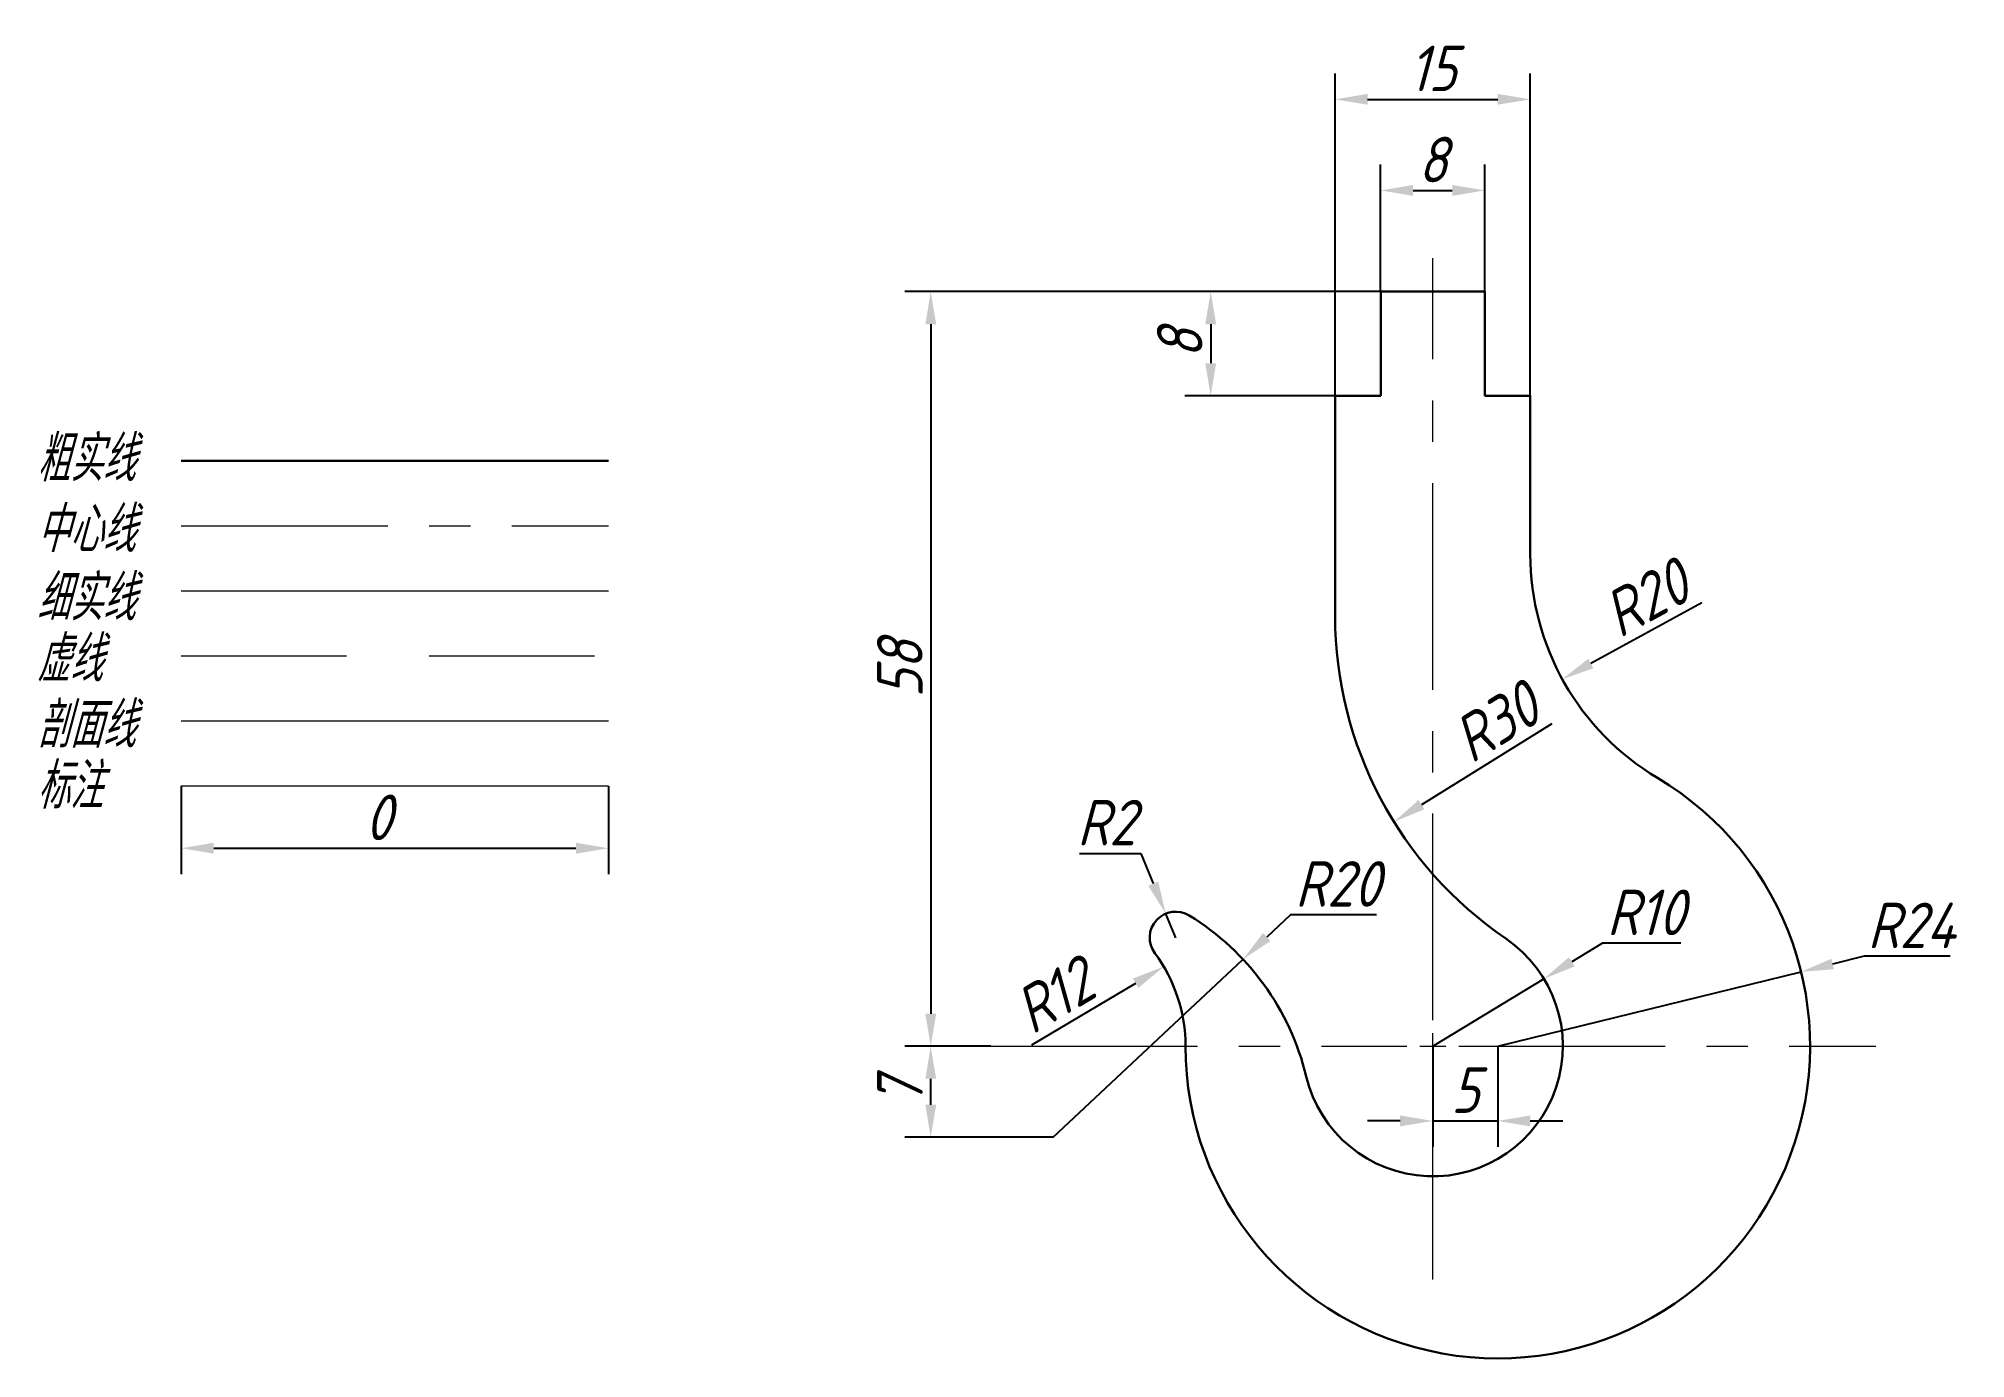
# Model space of a CAD drawing. Header units: millimetres. Extents: x 260 to 408, y 179 to 281.
import ezdxf

# ---------------------------------------------------------------- set-up
doc = ezdxf.new("R2010")
doc.units = ezdxf.units.MM
doc.linetypes.add('CENTER', pattern=[50.8, 31.75, -6.35, 6.35, -6.35])
doc.linetypes.add('DASHED', pattern=[19.05, 12.7, -6.35])
for name, color, linetype, lineweight in [('中心线', 1, 'CENTER', 15), ('中心线 @ 1', 1, 'CENTER', 15), ('剖面线', 8, 'Continuous', 15), ('剖面线 @ 1', 8, 'Continuous', 15), ('标注', 3, 'Continuous', 15), ('标注 @ 1', 3, 'Continuous', 15), ('粗实线', 2, 'Continuous', 30), ('粗实线 @ 1', 2, 'Continuous', 30), ('细实线', 4, 'Continuous', 15), ('细实线 @ 1', 4, 'Continuous', 15), ('虚线', 6, 'DASHED', 15), ('虚线 @ 1', 6, 'DASHED', 15)]:
    doc.layers.add(name, color=color, linetype=linetype, lineweight=lineweight)
doc.styles.add('GB3.5', font='gbeitc.shx', dxfattribs={"bigfont": 'gbcbig.shx'})
doc.dimstyles.new('正常标注', dxfattribs={"dimtxt": 3.5, "dimasz": 2.5, "dimexe": 2, "dimexo": 0, "dimtad": 1, "dimtoh": 1, "dimdec": 3, "dimdsep": 46, "dimtxsty": 'GB3.5', "dimcen": 2.5, "dimadec": 3, "dimazin": 2, "dimtfac": 1, "dimtdec": 3, "dimtmove": 0, "dimatfit": 3, "dimfxl": 0, "dimarcsym": 0})

# ---------------------------------------------------------------- blocks, each defined once
blk = doc.blocks.new('*D3')
at = {"layer": 'Defpoints', "color": 0, "transparency": 16777216}
for p in [(270.51, 223.08), (303.34, 223.08), (303.34, 218.3)]:
    blk.add_point(p, dxfattribs=at)
at = {"layer": '标注', "color": 0, "lineweight": -2, "transparency": 16777216}
for p, q in [((270.51, 223.08), (270.51, 216.3)), ((303.34, 223.08), (303.34, 216.3)), ((273.01, 218.3), (300.84, 218.3))]:
    blk.add_line(p, q, dxfattribs=at)
at = {"layer": '标注', "color": 0, "transparency": 16777216}
for points in [[(273.01, 218.72), (273.01, 217.88), (270.51, 218.3)], [(300.84, 218.72), (300.84, 217.88), (303.34, 218.3)]]:
    blk.add_solid(points, dxfattribs=at)
at = {"layer": '标注', "color": 0, "transparency": 16777216, "insert": (285.65, 220.67), "char_height": 3.5, "attachment_point": 5, "style": 'GB3.5'}
blk.add_mtext('0', dxfattribs=at)
blk = doc.blocks.new('*U5')
at = {"layer": '中心线', "color": 0, "ltscale": 0.5, "transparency": 16777216}
for p, q in [((0, 2), (0, 60.57)), ((-33.95, 0), (-2, 0)), ((2, 0), (34.05, 0)), ((0, -17.92), (0, -2))]:
    blk.add_line(p, q, dxfattribs=at)
at = {"layer": '中心线', "color": 0, "linetype": 'Continuous', "ltscale": 0.5, "transparency": 16777216}
for p, q in [((-1, 0), (1, 0)), ((0, -1), (0, 1))]:
    blk.add_line(p, q, dxfattribs=at)
blk = doc.blocks.new('*D6')
at = {"layer": 'Defpoints', "color": 0, "transparency": 16777216}
for p in [(362.69, 261.08), (328.11, 203.08), (332.74, 203.08)]:
    blk.add_point(p, dxfattribs=at)
at = {"layer": '标注', "color": 0, "lineweight": -2, "transparency": 16777216}
for p, q in [((362.69, 261.08), (326.11, 261.08)), ((328.11, 258.58), (328.11, 205.58)), ((332.74, 203.08), (326.11, 203.08))]:
    blk.add_line(p, q, dxfattribs=at)
at = {"layer": '标注', "color": 0, "transparency": 16777216}
for points in [[(327.7, 258.58), (328.53, 258.58), (328.11, 261.08)], [(327.7, 205.58), (328.53, 205.58), (328.11, 203.08)]]:
    blk.add_solid(points, dxfattribs=at)
at = {"layer": '标注', "color": 0, "transparency": 16777216, "insert": (325.74, 232.08), "char_height": 3.5, "attachment_point": 5, "rotation": 90, "style": 'GB3.5'}
blk.add_mtext('58', dxfattribs=at)
blk = doc.blocks.new('*D7')
at = {"layer": 'Defpoints', "color": 0, "transparency": 16777216}
for p in [(366.69, 203.08), (371.69, 203.08), (371.69, 197.34)]:
    blk.add_point(p, dxfattribs=at)
at = {"layer": '标注', "color": 0, "lineweight": -2, "transparency": 16777216}
for p, q in [((366.69, 203.08), (366.69, 195.34)), ((371.69, 203.08), (371.69, 195.34)), ((364.19, 197.34), (361.69, 197.34)), ((366.69, 197.34), (371.69, 197.34)), ((374.19, 197.34), (376.69, 197.34))]:
    blk.add_line(p, q, dxfattribs=at)
at = {"layer": '标注', "color": 0, "transparency": 16777216}
for points in [[(364.19, 197.76), (364.19, 196.92), (366.69, 197.34)], [(374.19, 197.76), (374.19, 196.92), (371.69, 197.34)]]:
    blk.add_solid(points, dxfattribs=at)
at = {"layer": '标注', "color": 0, "transparency": 16777216, "insert": (369.19, 199.71), "char_height": 3.5, "attachment_point": 5, "style": 'GB3.5'}
blk.add_mtext('5', dxfattribs=at)
blk = doc.blocks.new('*D8')
at = {"layer": 'Defpoints', "color": 0, "transparency": 16777216}
for p in [(328.11, 203.08), (328.88, 203.08), (337.52, 196.08)]:
    blk.add_point(p, dxfattribs=at)
at = {"layer": '标注', "color": 0, "lineweight": -2, "transparency": 16777216}
for p, q in [((328.88, 203.08), (326.11, 203.08)), ((328.11, 198.58), (328.11, 200.58)), ((337.52, 196.08), (326.11, 196.08))]:
    blk.add_line(p, q, dxfattribs=at)
at = {"layer": '标注', "color": 0, "transparency": 16777216}
for points in [[(327.7, 200.58), (328.53, 200.58), (328.11, 203.08)], [(327.7, 198.58), (328.53, 198.58), (328.11, 196.08)]]:
    blk.add_solid(points, dxfattribs=at)
at = {"layer": '标注', "color": 0, "transparency": 16777216, "insert": (325.74, 199.58), "char_height": 3.5, "attachment_point": 5, "rotation": 90, "style": 'GB3.5'}
blk.add_mtext('7', dxfattribs=at)
blk = doc.blocks.new('*D9')
at = {"layer": 'Defpoints', "color": 0, "transparency": 16777216}
for p in [(352.11, 209.76), (337.52, 196.08)]:
    blk.add_point(p, dxfattribs=at)
at = {"layer": '标注', "color": 0, "lineweight": -2, "transparency": 16777216}
for p, q in [((355.76, 213.18), (353.94, 211.47)), ((362.36, 213.18), (355.76, 213.18)), ((337.52, 196.08), (352.11, 209.76))]:
    blk.add_line(p, q, dxfattribs=at)
at = {"layer": '标注', "color": 0, "transparency": 16777216}
blk.add_solid([(353.65, 211.78), (354.22, 211.17), (352.11, 209.76)], dxfattribs=at)
at = {"layer": '标注', "color": 0, "transparency": 16777216, "insert": (359.37, 215.56), "char_height": 3.5, "attachment_point": 5, "style": 'GB3.5'}
blk.add_mtext('R20', dxfattribs=at)
blk = doc.blocks.new('*D10')
at = {"layer": 'Defpoints', "color": 0, "transparency": 16777216}
for p in [(346.02, 209.2), (335.69, 203.08)]:
    blk.add_point(p, dxfattribs=at)
at = {"layer": '标注', "color": 0, "lineweight": -2, "transparency": 16777216}
blk.add_line((335.87, 203.19), (343.87, 207.93), dxfattribs=at)
at = {"layer": '标注', "color": 0, "transparency": 16777216}
blk.add_solid([(343.65, 208.29), (344.08, 207.57), (346.02, 209.2)], dxfattribs=at)
at = {"layer": '标注', "color": 0, "transparency": 16777216, "insert": (337.58, 206.96), "char_height": 3.5, "attachment_point": 5, "rotation": 30.6566, "style": 'GB3.5'}
blk.add_mtext('R12', dxfattribs=at)
blk = doc.blocks.new('*D11')
at = {"layer": 'Defpoints', "color": 0, "transparency": 16777216}
for p in [(375.24, 208.27), (366.69, 203.08)]:
    blk.add_point(p, dxfattribs=at)
at = {"layer": '标注', "color": 0, "lineweight": -2, "transparency": 16777216}
for p, q in [((379.73, 211), (377.38, 209.57)), ((385.75, 211), (379.73, 211)), ((366.69, 203.08), (375.24, 208.27))]:
    blk.add_line(p, q, dxfattribs=at)
at = {"layer": '标注', "color": 0, "transparency": 16777216}
blk.add_solid([(377.16, 209.92), (377.6, 209.21), (375.24, 208.27)], dxfattribs=at)
at = {"layer": '标注', "color": 0, "transparency": 16777216, "insert": (383.06, 213.37), "char_height": 3.5, "attachment_point": 5, "style": 'GB3.5'}
blk.add_mtext('R10', dxfattribs=at)
blk = doc.blocks.new('*D12')
at = {"layer": 'Defpoints', "color": 0, "transparency": 16777216}
for p in [(395, 208.8), (371.69, 203.08)]:
    blk.add_point(p, dxfattribs=at)
at = {"layer": '标注', "color": 0, "lineweight": -2, "transparency": 16777216}
for p, q in [((399.86, 210), (397.43, 209.4)), ((406.46, 210), (399.86, 210)), ((371.69, 203.08), (395, 208.8))]:
    blk.add_line(p, q, dxfattribs=at)
at = {"layer": '标注', "color": 0, "transparency": 16777216}
blk.add_solid([(397.33, 209.8), (397.53, 209), (395, 208.8)], dxfattribs=at)
at = {"layer": '标注', "color": 0, "transparency": 16777216, "insert": (403.47, 212.37), "char_height": 3.5, "attachment_point": 5, "style": 'GB3.5'}
blk.add_mtext('R24', dxfattribs=at)
blk = doc.blocks.new('*D13')
at = {"layer": 'Defpoints', "color": 0, "transparency": 16777216}
for p in [(394.19, 240.9), (376.65, 231.29)]:
    blk.add_point(p, dxfattribs=at)
at = {"layer": '标注', "color": 0, "lineweight": -2, "transparency": 16777216}
blk.add_line((387.38, 237.16), (378.84, 232.49), dxfattribs=at)
at = {"layer": '标注', "color": 0, "transparency": 16777216}
blk.add_solid([(378.64, 232.86), (379.04, 232.13), (376.65, 231.29)], dxfattribs=at)
at = {"layer": '标注', "color": 0, "transparency": 16777216, "insert": (383.07, 237.51), "char_height": 3.5, "attachment_point": 5, "rotation": 28.6902, "style": 'GB3.5'}
blk.add_mtext('R20', dxfattribs=at)
blk = doc.blocks.new('*D14')
at = {"layer": 'Defpoints', "color": 0, "transparency": 16777216}
for p in [(389.19, 236.15), (363.71, 220.33)]:
    blk.add_point(p, dxfattribs=at)
at = {"layer": '标注', "color": 0, "lineweight": -2, "transparency": 16777216}
blk.add_line((375.86, 227.87), (365.83, 221.64), dxfattribs=at)
at = {"layer": '标注', "color": 0, "transparency": 16777216}
blk.add_solid([(365.61, 222), (366.05, 221.29), (363.71, 220.33)], dxfattribs=at)
at = {"layer": '标注', "color": 0, "transparency": 16777216, "insert": (371.54, 227.98), "char_height": 3.5, "attachment_point": 5, "rotation": 31.8469, "style": 'GB3.5'}
blk.add_mtext('R30', dxfattribs=at)
blk = doc.blocks.new('*D15')
at = {"layer": 'Defpoints', "color": 0, "transparency": 16777216}
for p in [(370.69, 268.86), (362.69, 261.08), (370.69, 261.08)]:
    blk.add_point(p, dxfattribs=at)
at = {"layer": '标注', "color": 0, "lineweight": -2, "transparency": 16777216}
for p, q in [((362.69, 261.08), (362.69, 270.86)), ((370.69, 261.08), (370.69, 270.86)), ((365.19, 268.86), (368.19, 268.86))]:
    blk.add_line(p, q, dxfattribs=at)
at = {"layer": '标注', "color": 0, "transparency": 16777216}
for points in [[(365.19, 269.28), (365.19, 268.44), (362.69, 268.86)], [(368.19, 269.28), (368.19, 268.44), (370.69, 268.86)]]:
    blk.add_solid(points, dxfattribs=at)
at = {"layer": '标注', "color": 0, "transparency": 16777216, "insert": (366.69, 271.23), "char_height": 3.5, "attachment_point": 5, "style": 'GB3.5'}
blk.add_mtext('8', dxfattribs=at)
blk = doc.blocks.new('*D16')
at = {"layer": 'Defpoints', "color": 0, "transparency": 16777216}
for p in [(374.19, 275.86), (359.19, 253.08), (374.19, 253.08)]:
    blk.add_point(p, dxfattribs=at)
at = {"layer": '标注', "color": 0, "lineweight": -2, "transparency": 16777216}
for p, q in [((359.19, 253.08), (359.19, 277.86)), ((374.19, 253.08), (374.19, 277.86)), ((361.69, 275.86), (371.69, 275.86))]:
    blk.add_line(p, q, dxfattribs=at)
at = {"layer": '标注', "color": 0, "transparency": 16777216}
for points in [[(361.69, 276.28), (361.69, 275.45), (359.19, 275.86)], [(371.69, 276.28), (371.69, 275.45), (374.19, 275.86)]]:
    blk.add_solid(points, dxfattribs=at)
at = {"layer": '标注', "color": 0, "transparency": 16777216, "insert": (366.69, 278.24), "char_height": 3.5, "attachment_point": 5, "style": 'GB3.5'}
blk.add_mtext('15', dxfattribs=at)
blk = doc.blocks.new('*D17')
at = {"layer": 'Defpoints', "color": 0, "transparency": 16777216}
for p in [(362.69, 261.08), (349.63, 253.08), (359.19, 253.08)]:
    blk.add_point(p, dxfattribs=at)
at = {"layer": '标注', "color": 0, "lineweight": -2, "transparency": 16777216}
for p, q in [((362.69, 261.08), (347.63, 261.08)), ((349.63, 258.58), (349.63, 255.58)), ((359.19, 253.08), (347.63, 253.08))]:
    blk.add_line(p, q, dxfattribs=at)
at = {"layer": '标注', "color": 0, "transparency": 16777216}
for points in [[(349.21, 258.58), (350.05, 258.58), (349.63, 261.08)], [(349.21, 255.58), (350.05, 255.58), (349.63, 253.08)]]:
    blk.add_solid(points, dxfattribs=at)
at = {"layer": '标注', "color": 0, "transparency": 16777216, "insert": (347.25, 257.08), "char_height": 3.5, "attachment_point": 5, "rotation": 90, "style": 'GB3.5'}
blk.add_mtext('8', dxfattribs=at)
blk = doc.blocks.new('*D18')
at = {"layer": 'Defpoints', "color": 0, "transparency": 16777216}
for p in [(346.17, 213.27), (346.94, 211.42)]:
    blk.add_point(p, dxfattribs=at)
at = {"layer": '标注', "color": 0, "lineweight": -2, "transparency": 16777216}
for p, q in [((339.55, 217.89), (344.26, 217.89)), ((344.26, 217.89), (345.22, 215.58)), ((346.94, 211.42), (346.17, 213.27))]:
    blk.add_line(p, q, dxfattribs=at)
at = {"layer": '标注', "color": 0, "transparency": 16777216}
blk.add_solid([(345.6, 215.74), (344.83, 215.42), (346.17, 213.27)], dxfattribs=at)
at = {"layer": '标注', "color": 0, "transparency": 16777216, "insert": (341.6, 220.27), "char_height": 3.5, "attachment_point": 5, "style": 'GB3.5'}
blk.add_mtext('R2', dxfattribs=at)

msp = doc.modelspace()

# ---------------------------------------------------------------- linework, layer by layer
at = {"layer": '中心线', "ltscale": 0.5}
msp.add_line((270.5085, 243.0839), (303.3372, 243.0839), dxfattribs=at)
at = {"layer": '剖面线'}
msp.add_line((270.5085, 228.0839), (303.3372, 228.0839), dxfattribs=at)
at = {"layer": '标注'}
msp.add_line((270.5085, 223.0839), (303.3372, 223.0839), dxfattribs=at)
at = {"layer": '粗实线'}
for p, q in [((362.6938, 253.0831), (362.6938, 261.0831)), ((362.6938, 261.0831), (370.6938, 261.0831)), ((370.6938, 261.0831), (370.6938, 253.0831)), ((359.1938, 253.0831), (362.6938, 253.0831)), ((359.1938, 253.0831), (359.1938, 236.155)), ((370.6938, 253.0831), (374.1938, 253.0831)), ((374.1938, 253.0831), (374.1938, 240.8951)), ((270.5085, 248.0839), (303.3372, 248.0839))]:
    msp.add_line(p, q, dxfattribs=at)
for centre, radius, start, end in [((394.1938, 240.8951), 20, 180, 239.245296), ((389.1938, 236.155), 30, 180, 235.771134), ((371.6938, 203.0831), 24, 180, 59.245296), ((346.938, 211.4237), 2, 58.458213, 216.56693), ((337.5219, 196.0831), 20, 13.493399, 58.458213), ((366.6938, 203.0831), 10, 193.493399, 55.771134), ((335.6938, 203.0831), 12, 0, 36.56693)]:
    msp.add_arc(centre, radius, start, end, dxfattribs=at)
at = {"layer": '细实线'}
msp.add_line((270.5085, 238.0839), (303.3372, 238.0839), dxfattribs=at)
at = {"layer": '虚线'}
msp.add_line((270.5085, 233.0839), (303.3372, 233.0839), dxfattribs=at)

# ---------------------------------------------------------------- block references
at = {"layer": '中心线', "ltscale": 0.5}
msp.add_blockref('*U5', (366.6938, 203.0831), dxfattribs=at)

# ---------------------------------------------------------------- texts
at = {"layer": '中心线 @ 1', "ltscale": 0.5, "insert": (259.3888, 244.5602), "char_height": 3.5, "attachment_point": 1, "style": 'GB3.5'}
msp.add_mtext_dynamic_manual_height_columns('中心线', width=9.028469, gutter_width=17.5, heights=[0], dxfattribs=at)
at = {"layer": '剖面线 @ 1', "insert": (259.3888, 229.535), "char_height": 3.5, "attachment_point": 1, "style": 'GB3.5'}
msp.add_mtext_dynamic_manual_height_columns('剖面线', width=9.028469, gutter_width=17.5, heights=[3.693], dxfattribs=at)
at = {"layer": '标注 @ 1', "insert": (259.3888, 224.8396), "char_height": 3.5, "attachment_point": 1, "style": 'GB3.5'}
msp.add_mtext_dynamic_manual_height_columns('标注', width=9.028469, gutter_width=17.5, heights=[0], dxfattribs=at)
at = {"layer": '粗实线 @ 1', "insert": (259.3888, 250.0068), "char_height": 3.5, "attachment_point": 1, "style": 'GB3.5'}
msp.add_mtext_dynamic_manual_height_columns('粗实线', width=9.028469, gutter_width=17.5, heights=[0], dxfattribs=at)
at = {"layer": '细实线 @ 1', "insert": (259.3888, 239.3014), "char_height": 3.5, "attachment_point": 1, "style": 'GB3.5'}
msp.add_mtext_dynamic_manual_height_columns('细实线', width=9.028469, gutter_width=17.5, heights=[0], dxfattribs=at)
at = {"layer": '虚线 @ 1', "insert": (259.3888, 234.606), "char_height": 3.5, "attachment_point": 1, "style": 'GB3.5'}
msp.add_mtext_dynamic_manual_height_columns('虚线', width=9.028469, gutter_width=17.5, heights=[0], dxfattribs=at)

# ---------------------------------------------------------------- dimensions: what is measured, and where the dimension line sits
at = {"layer": '标注'}
for base, p1, p2, picture, middle in [((374.1938, 275.8631), (359.1938, 253.0831), (374.1938, 253.0831), '*D16', (366.6938, 278.2381)), ((370.6938, 268.8599), (362.6938, 261.0831), (370.6938, 261.0831), '*D15', (366.6938, 271.2349)), ((371.6938, 197.3383), (366.6938, 203.0831), (371.6938, 203.0831), '*D7', (369.1938, 199.7133))]:
    dim = msp.add_linear_dim(base=base, p1=p1, p2=p2, dimstyle='正常标注', dxfattribs=at)
    dim.commit()
    dim.dimension.update_dxf_attribs({"geometry": picture, "text_midpoint": middle})
for base, p1, p2, picture, middle in [((328.1141, 203.0831), (362.6938, 261.0831), (332.7446, 203.0831), '*D6', (325.7391, 232.0831)), ((349.6289, 253.0831), (362.6938, 261.0831), (359.1938, 253.0831), '*D17', (347.2539, 257.0831)), ((328.1141, 203.0831), (337.5219, 196.0831), (328.8779, 203.0831), '*D8', (325.7391, 199.5831))]:
    dim = msp.add_linear_dim(base=base, p1=p1, p2=p2, angle=90, dimstyle='正常标注', dxfattribs=at)
    dim.commit()
    dim.dimension.update_dxf_attribs({"geometry": picture, "text_midpoint": middle})
for center, mpoint, picture, middle in [((394.1938, 240.8951), (376.6492, 231.2936), '*D13', (384.2062, 235.4293)), ((389.1938, 236.155), (363.7099, 220.3254), '*D14', (372.7906, 225.966)), ((366.6938, 203.0831), (375.2427, 208.2711), '*D11', (383.0558, 210.996)), ((335.6938, 203.0831), (346.0166, 209.2018), '*D10', (338.7942, 204.9208))]:
    dim = msp.add_radius_dim(center=center, mpoint=mpoint, dimstyle='正常标注', dxfattribs=at)
    dim.commit()
    dim.dimension.update_dxf_attribs({"geometry": picture, "text_midpoint": middle, "dimtype": 164})
dim = msp.add_linear_dim(base=(303.3372, 218.2997), p1=(270.5085, 223.0839), p2=(303.3372, 223.0839), text='0', dimstyle='正常标注', dxfattribs=at)
dim.commit()
dim.dimension.update_dxf_attribs({"geometry": '*D3', "text_midpoint": (285.648, 218.2997), "dimtype": 160})
for center, mpoint, picture, middle in [((346.938, 211.4237), (346.1738, 213.272), '*D18', (341.5964, 220.2675)), ((337.5219, 196.0831), (352.1122, 209.7624), '*D9', (359.3744, 215.5572)), ((371.6938, 203.0831), (395.002, 208.8038), '*D12', (403.4725, 212.3706))]:
    dim = msp.add_radius_dim(center=center, mpoint=mpoint, dimstyle='正常标注', dxfattribs=at)
    dim.commit()
    dim.dimension.update_dxf_attribs({"geometry": picture, "text_midpoint": middle})

doc.saveas('drawing.dxf')
